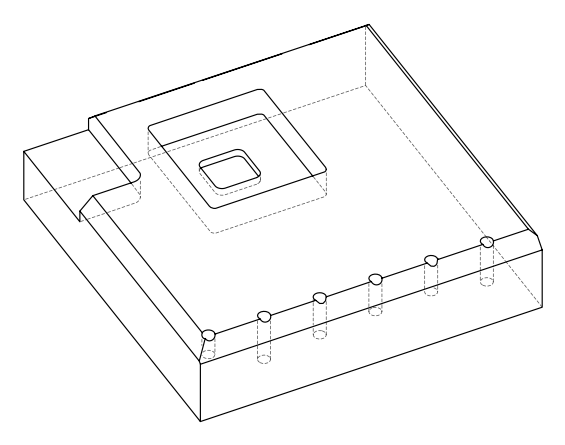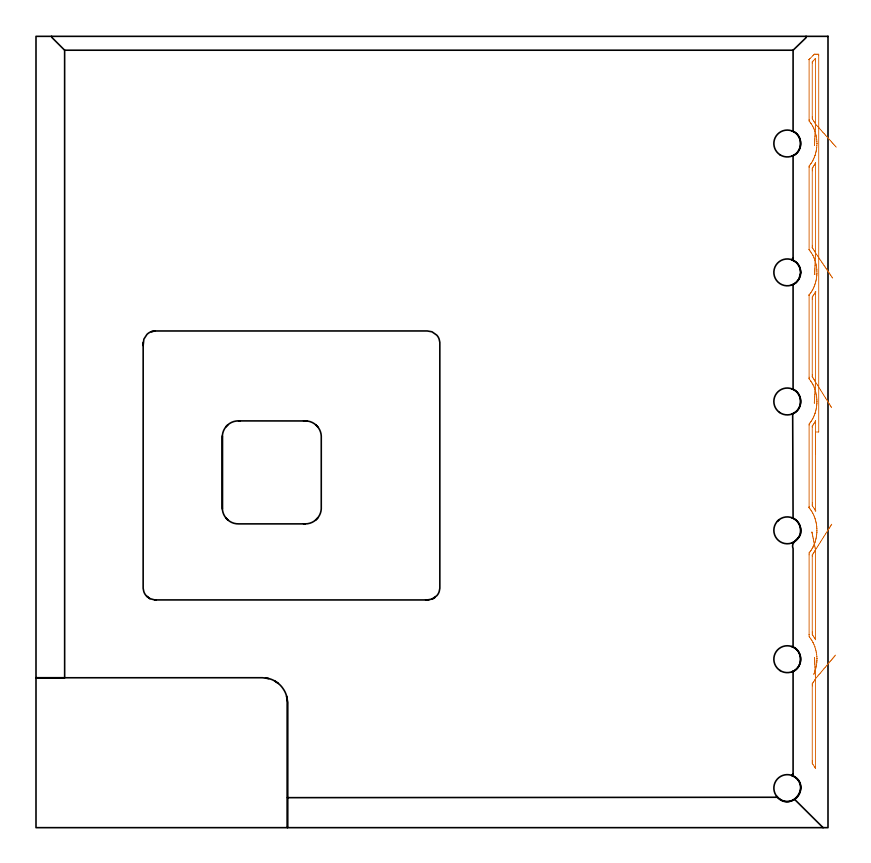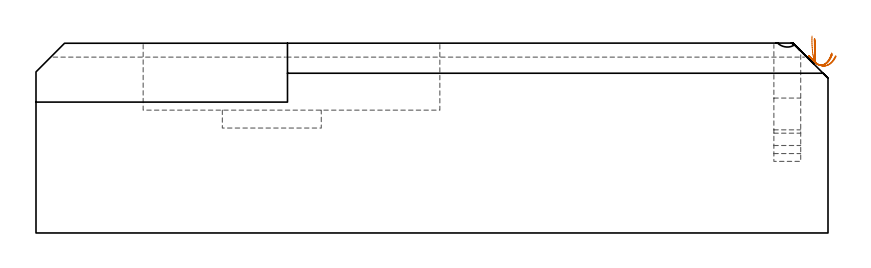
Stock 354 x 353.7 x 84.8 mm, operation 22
(PLAN: 25 operations, 16 tool changes, 114.2 min)
(1 SPOT_DRILL | STEP1POCKET | NXT0321_9005460120000 | 0.03 min | 0 mm3)
(2 SPOT_DRILL_1 | STEP1POCKET_1 | NXT0321_9005460120000 | 0.03 min | 1 mm3)
(3 SPOT_DRILL_2 | STEP1POCKET_2 | NXT0321_9005460120000 | 0.03 min | 1 mm3)
(4 SPOT_DRILL_3 | STEP1POCKET_3 | NXT0321_9005460120000 | 0.03 min | 1 mm3)
(5 SPOT_DRILL_4 | STEP1POCKET_4 | NXT0321_9005460120000 | 0.03 min | 2 mm3)
(6 SPOT_DRILL_5 | STEP1POCKET_5 | NXT0321_9005460120000 | 0.03 min | 1 mm3)
(7 DRILL_BLIND_HOLE_INTO_CENTER | STEP1POCKET | UGT0301_198 | 0.21 min | 2326 mm3)
(8 DRILL_TO_ENLARGE_BLIND_HOLE | STEP1POCKET | UGT0301_373 | 0.21 min | 3234 mm3)
(9 DRILL_BLIND_HOLE_INTO_CENTER_1 | STEP1POCKET_1 | UGT0301_198 | 0.11 min | 1115 mm3)
(10 DRILL_TO_ENLARGE_BLIND_HOLE_1 | STEP1POCKET_1 | UGT0301_373 | 0.11 min | 1648 mm3)
(11 DRILL_BLIND_HOLE_INTO_CENTER_2 | STEP1POCKET_2 | UGT0301_198 | 0.22 min | 2495 mm3)
(12 DRILL_TO_ENLARGE_BLIND_HOLE_2 | STEP1POCKET_2 | UGT0301_373 | 0.22 min | 3459 mm3)
(13 DRILL_BLIND_HOLE_INTO_CENTER_3 | STEP1POCKET_3 | UGT0301_198 | 0.19 min | 2150 mm3)
(14 DRILL_TO_ENLARGE_BLIND_HOLE_3 | STEP1POCKET_3 | UGT0301_373 | 0.19 min | 3003 mm3)
(15 DRILL_BLIND_HOLE_INTO_CENTER_4 | STEP1POCKET_4 | UGT0301_198 | 0.17 min | 1881 mm3)
(16 DRILL_TO_ENLARGE_BLIND_HOLE_4 | STEP1POCKET_4 | UGT0301_373 | 0.17 min | 2653 mm3)
(17 DRILL_BLIND_HOLE_INTO_CENTER_5 | STEP1POCKET_5 | UGT0301_198 | 0.16 min | 1807 mm3)
(18 DRILL_TO_ENLARGE_BLIND_HOLE_5 | STEP1POCKET_5 | UGT0301_373 | 0.16 min | 2556 mm3)
(19 AREA_MILL | FG_CHAMFER_SURFACE | UGT0205_001 | 9.59 min | 22291 mm3)
(20 AREA_MILL_1 | FG_CHAMFER_SURFACE_1 | UGT0205_001 | 11.65 min | 24037 mm3)
(21 AREA_MILL_2 | FG_CHAMFER_SURFACE_2 | UGT0205_001 | 8.13 min | 6490 mm3)
(22 AREA_MILL_3 | FG_CHAMFER_SURFACE_3 | UGT0205_001 | 17.23 min | 41690 mm3)
(23 MILL_CORNER_NOTCH_RECTANGULAR | CORNER_NOTCH_RECTANGULAR | UGT0201_136 | Follow Part, ap 5, ae 75% | 8.29 min | 196188 mm3)
(24 MILL_RECTANGULAR_POCKET | POCKET_RECTANGULAR_STRAIGHT | NXT0201_013 | Follow Part, ap 2.5, ae 75% | 55.67 min | 475863 mm3)
(25 MILL_RECTANGULAR_POCKET_1 | POCKET_RECTANGULAR_STRAIGHT_1 | UGT0201_132 | Follow Part, ap 3.5, ae 75% | 1.37 min | 15899 mm3)
(TOOL NXT0321_9005460120000 | NC Spot Drill, 142deg, 12mm, Carbide, Uncoated | D12 PA142 FL30 Z2)
(TOOL UGT0301_198 | Twist Drill 7.9 mm | D7.9 PA118 FL73 Z2)
(TOOL UGT0301_373 | Twist Drill Flat Bottom 12 mm | D12 PA180 FL101 Z2)
(TOOL UGT0205_001 | Chamfer Mill 20 x 3 x 45 deg. | D20 FL50 Z2)
(TOOL UGT0201_136 | Carbide End Mill 20.0 | D20 FL30 Z4)
(TOOL NXT0201_013 | ENDMILL 10mm | D10 FL30 Z4)
(TOOL UGT0201_132 | Carbide End Mill 14.0 | D14 FL30 Z4)
(OP 22 AREA_MILL_3, part 2 of 2)
X347.748 Y68.822 Z76.952
X347.952 Y69.318 Z76.748
X348.004 Y69.454 Z76.696
X348.138 Y69.823 Z76.562
X348.233 Y70.112 Z76.467
X348.264 Y70.21 Z76.436
X348.432 Y70.802 Z76.268
X348.51 Y71.103 Z76.19
X348.612 Y71.512 Z76.088
X348.714 Y71.995 Z75.986
X348.765 Y72.248 Z75.935
X348.867 Y72.887 Z75.833
X348.886 Y73.017 Z75.814
X348.974 Y73.78 Z75.726
X348.978 Y73.815 Z75.722
X349.013 Y74.229 Z75.687
X349.036 Y74.649 Z75.664
Y74.672
X349.048 Y75.489 Z75.652
X349.049 Y75.528 Z75.651
X349.048 Y75.565 Z75.652
X349.013 Y76.412 Z75.687
X349.009 Y76.457 Z75.691
X348.919 Y77.349 Z75.781
X348.906 Y77.458 Z75.794
X348.778 Y78.242 Z75.922
X348.727 Y78.533 Z75.973
X348.605 Y79.134 Z76.095
X348.462 Y79.696 Z76.238
X348.367 Y80.027 Z76.333
X348.138 Y80.781 Z76.562
X348.091 Y80.919 Z76.609
X348.065 Y80.993 Z76.635
X347.74 Y81.811 Z76.96
X347.401 Y82.563 Z77.299
X347.331 Y82.704 Z77.369
X347.262 Y82.837 Z77.438
X346.838 Y83.596 Z77.862
X346.387 Y84.28 Z78.313
X346.242 Y84.488 Z78.458
X345.809 Y85.079 Z78.891
X345.575 Y85.381 Z79.125
X345.558 Y86.227 Z79.142
X345.557 Y86.273 Z79.143
Y121.968
X345.566 Y122.806 Z79.134
X345.604 Y122.861 Z79.096
X345.946 Y123.311 Z78.754
X346.278 Y123.753 Z78.422
X346.324 Y123.818 Z78.376
X346.387 Y123.912 Z78.313
X346.672 Y124.355 Z78.028
X346.854 Y124.646 Z77.846
X347.007 Y124.906 Z77.693
X347.262 Y125.365 Z77.438
X347.322 Y125.478 Z77.378
X347.351 Y125.538 Z77.349
X347.601 Y126.085 Z77.099
X347.75 Y126.43 Z76.95
X347.864 Y126.709 Z76.836
X348.108 Y127.323 Z76.592
X348.116 Y127.345 Z76.584
X348.138 Y127.408 Z76.562
X348.326 Y128.023 Z76.374
X348.383 Y128.215 Z76.317
X348.518 Y128.719 Z76.182
X348.612 Y129.108 Z76.088
X348.685 Y129.441 Z76.015
X348.789 Y130. Z75.911
X348.823 Y130.193 Z75.877
X348.92 Y130.892 Z75.78
X348.929 Y130.977 Z75.771
X349.005 Y131.785 Z75.695
Y131.792
X349.013 Y131.898 Z75.687
X349.042 Y132.647 Z75.658
Y132.677
X349.027 Y133.569 Z75.673
X349.013 Y133.866 Z75.687
X348.969 Y134.462 Z75.731
X348.964 Y134.511 Z75.736
X348.863 Y135.354 Z75.837
X348.839 Y135.532 Z75.861
X348.772 Y135.917 Z75.928
X348.704 Y136.247 Z75.996
X348.618 Y136.649 Z76.082
X348.496 Y137.139 Z76.204
X348.307 Y137.859 Z76.393
X348.253 Y138.031 Z76.447
X348.138 Y138.375 Z76.562
X347.935 Y138.924 Z76.765
X347.804 Y139.264 Z76.896
X347.552 Y139.816 Z77.148
X347.262 Y140.425 Z77.438
X347.116 Y140.709 Z77.584
X346.926 Y141.052 Z77.774
X346.571 Y141.601 Z78.129
X346.387 Y141.874 Z78.313
X345.947 Y142.493 Z78.753
X345.659 Y142.868 Z79.041
X345.591 Y142.96 Z79.109
X345.564 Y143.001 Z79.136
X345.562 Y143.024 Z79.138
X345.559 Y143.129 Z79.141
X345.557 Y143.34 Z79.143
Y143.386
X345.558 Y179.973 Z79.142
X345.564 Y180.392 Z79.136
X345.919 Y180.866 Z78.781
X346.119 Y181.139 Z78.581
X346.387 Y181.509 Z78.313
X346.488 Y181.655 Z78.212
X346.556 Y181.758 Z78.144
X346.83 Y182.2 Z77.87
X347.1 Y182.65 Z77.6
X347.158 Y182.757 Z77.542
X347.262 Y182.959 Z77.438
X347.451 Y183.351 Z77.249
X347.539 Y183.543 Z77.161
X347.723 Y183.965 Z76.977
X347.919 Y184.435 Z76.781
X347.981 Y184.595 Z76.719
X348.138 Y185.021 Z76.562
X348.214 Y185.25 Z76.486
X348.238 Y185.328 Z76.462
X348.42 Y185.932 Z76.28
X348.495 Y186.22 Z76.205
X348.597 Y186.644 Z76.103
X348.7 Y187.112 Z76.
X348.756 Y187.374 Z75.944
X348.853 Y188.005 Z75.847
X348.873 Y188.148 Z75.827
X348.963 Y188.897 Z75.737
X348.968 Y188.943 Z75.732
X349.013 Y189.444 Z75.687
X349.031 Y189.771 Z75.669
Y189.79
X349.044 Y190.615 Z75.656
Y190.65
X349.043 Y190.682 Z75.657
X349.013 Y191.468 Z75.687
X349.005 Y191.582 Z75.695
X348.93 Y192.467 Z75.77
X348.92 Y192.561 Z75.78
X348.793 Y193.359 Z75.907
X348.746 Y193.631 Z75.954
X348.62 Y194.251 Z76.08
X348.488 Y194.787 Z76.212
X348.389 Y195.144 Z76.311
X348.138 Y196.001 Z76.562
X348.125 Y196.036 Z76.575
X348.119 Y196.055 Z76.581
X347.772 Y196.929 Z76.928
X347.468 Y197.611 Z77.232
X347.366 Y197.821 Z77.334
X347.262 Y198.026 Z77.438
X346.877 Y198.713 Z77.823
X346.694 Y199.025 Z78.006
X346.387 Y199.488 Z78.313
X346.307 Y199.606 Z78.393
X346.105 Y199.894 Z78.595
X345.64 Y200.498 Z79.06
X345.564 Y200.608 Z79.136
X345.562 Y200.71 Z79.138
X345.559 Y200.922 Z79.141
X345.557 Y201.345 Z79.143
Y237.933
X345.558 Y237.978 Z79.142
X345.563 Y238.083 Z79.137
X345.565 Y238.105 Z79.135
X345.58 Y238.129 Z79.12
X345.613 Y238.175 Z79.087
X345.724 Y238.318 Z78.976
X345.869 Y238.507 Z78.831
X346.146 Y238.871 Z78.554
X346.248 Y239.013 Z78.452
X346.387 Y239.213 Z78.313
X346.604 Y239.542 Z78.096
X346.744 Y239.763 Z77.956
X346.942 Y240.09 Z77.758
X347.263 Y240.654 Z77.437
X347.544 Y241.261 Z77.156
X347.672 Y241.548 Z77.028
X347.811 Y241.88 Z76.889
X348.039 Y242.44 Z76.661
X348.066 Y242.513 Z76.634
X348.138 Y242.725 Z76.562
X348.282 Y243.185 Z76.418
X348.326 Y243.332 Z76.374
X348.479 Y243.877 Z76.221
X348.569 Y244.225 Z76.131
X348.653 Y244.591 Z76.047
X348.761 Y245.117 Z75.939
X348.797 Y245.337 Z75.903
X348.898 Y246.01 Z75.802
X348.911 Y246.113 Z75.789
X348.992 Y246.902 Z75.708
X348.994 Y246.921 Z75.706
X349.013 Y247.202 Z75.687
X349.038 Y247.768 Z75.662
X349.039 Y247.794 Z75.661
X349.036 Y248.687 Z75.664
X349.013 Y249.21 Z75.687
X348.988 Y249.579 Z75.712
X348.986 Y249.607 Z75.714
X348.888 Y250.472 Z75.812
X348.869 Y250.618 Z75.831
X348.744 Y251.364 Z75.956
X348.673 Y251.711 Z76.027
X348.547 Y252.256 Z76.153
X348.38 Y252.902 Z76.32
X348.304 Y253.149 Z76.396
X348.138 Y253.661 Z76.562
X348.004 Y254.041 Z76.696
X347.786 Y254.575 Z76.914
X347.637 Y254.933 Z77.063
X347.262 Y255.751 Z77.438
X347.225 Y255.826 Z77.475
X347.181 Y255.909 Z77.519
X346.687 Y256.718 Z78.013
X346.387 Y257.179 Z78.313
X346.082 Y257.611 Z78.618
X345.909 Y257.845 Z78.791
X345.662 Y258.172 Z79.038
X345.564 Y258.303 Z79.136
X345.561 Y258.352 Z79.139
X345.558 Y258.457 Z79.142
Y295.091
X345.564 Y295.514 Z79.136
X345.573 Y295.714 Z79.127
X345.661 Y295.832 Z79.039
X346.042 Y296.336 Z78.658
X346.387 Y296.81 Z78.313
X346.414 Y296.848 Z78.286
X346.432 Y296.875 Z78.268
X346.761 Y297.387 Z77.939
X346.992 Y297.768 Z77.708
X347.091 Y297.942 Z77.609
X347.262 Y298.264 Z77.438
X347.393 Y298.527 Z77.307
X347.456 Y298.66 Z77.244
X347.669 Y299.138 Z77.031
X347.844 Y299.553 Z76.856
X347.929 Y299.765 Z76.771
X348.138 Y300.312 Z76.562
X348.172 Y300.41 Z76.528
X348.183 Y300.445 Z76.517
X348.375 Y301.095 Z76.325
X348.444 Y301.337 Z76.256
X348.563 Y301.796 Z76.137
X348.662 Y302.23 Z76.038
X348.725 Y302.523 Z75.975
X348.827 Y303.122 Z75.873
X348.853 Y303.285 Z75.847
X348.9 Y303.624 Z75.8
X348.946 Y304.014 Z75.754
X348.952 Y304.076 Z75.748
X349.013 Y304.857 Z75.687
X349.045 Y305.728 Z75.655
X349.046 Y305.765 Z75.654
X349.045 Y305.87 Z75.655
X349.018 Y306.692 Z75.682
X349.013 Y306.859 Z75.687
X348.95 Y307.584 Z75.75
X348.943 Y307.655 Z75.757
X348.825 Y308.476 Z75.875
X348.791 Y308.702 Z75.909
X348.727 Y309.062 Z75.973
X348.662 Y309.369 Z76.038
X348.558 Y309.832 Z76.142
X348.45 Y310.261 Z76.25
X348.205 Y311.085 Z76.495
X348.182 Y311.154 Z76.518
X348.138 Y311.278 Z76.562
X347.845 Y312.046 Z76.855
X347.629 Y312.565 Z77.071
X347.452 Y312.938 Z77.248
X347.262 Y313.323 Z77.438
X346.993 Y313.831 Z77.707
X346.544 Y314.563 Z78.156
X346.433 Y314.723 Z78.267
X346.387 Y314.788 Z78.313
X346.044 Y315.263 Z78.656
X345.774 Y315.615 Z78.926
X345.622 Y315.816 Z79.078
X345.572 Y315.882 Z79.128
X345.564 Y315.935 Z79.136
X345.557 Y316.508 Z79.143
Y343.234
X345.558 Y343.279 Z79.142
X345.561 Y343.331 Z79.139
X345.564 Y343.353 Z79.136
X345.584 Y343.377 Z79.116
X345.663 Y343.462 Z79.037
X345.785 Y343.586 Z78.915
X345.937 Y343.739 Z78.763
X347.262 Y345.064 Z77.438
X347.707 Y345.503 Z76.993
X347.853 Y345.643 Z76.847
X347.906 Y345.69 Z76.794
X347.982 Y345.693 Z76.718
X348.138 Y345.697 Z76.562
X348.389 Y345.7 Z76.311
X349.013 Y345.699 Z75.687
X349.266 Y345.698 Z75.434
X349.732 Y345.69 Z74.968
X349.836 Y345.68 Z74.864
X349.843 Y345.064 Z74.857
Y176.85
X348.429 Z76.271
X348.428 Y142.197 Z76.272
X348.426 Y141.601 Z76.274
X348.425 Y141.6 Z76.275
X348.421 Y141.601 Z76.279
X348.138 Y142.102 Z76.562
X347.904 Y142.493 Z76.796
X347.478 Y143.165 Z77.222
X347.086 Y143.734 Z77.614
X347.01 Y143.847 Z77.69
X346.978 Y143.9 Z77.722
X346.976 Y143.981 Z77.724
X346.973 Y144.278 Z77.727
X346.971 Y144.575 Z77.729
Y145.17
Y179.081
X346.973 Y179.376 Z77.727
X346.976 Y179.477 Z77.724
X346.978 Y179.509 Z77.722
X346.989 Y179.529 Z77.711
X347.02 Y179.576 Z77.68
X347.304 Y179.973 Z77.396
X347.64 Y180.48 Z77.06
X347.888 Y180.866 Z76.812
X347.983 Y181.023 Z76.717
X348.138 Y181.285 Z76.562
X348.4 Y181.758 Z76.3
X348.41 Y181.771 Z76.29
X348.422 Y181.782 Z76.278
X348.423 Y181.758 Z76.277
X348.428 Y181.544 Z76.272
X348.429 Y181.461 Z76.271
Y180.866
Y176.85
Y175.978 Z76.309
Y175.114 Z76.423
Y174.262 Z76.612
Y173.43 Z76.874
Y172.624 Z77.208
Y171.85 Z77.611
Y171.114 Z78.08
Y170.422 Z78.611
Y169.779 Z79.2
Y169.19 Z79.843
Y168.658 Z80.535
Y168.19 Z81.271
Y167.787 Z82.045
Y167.453 Z82.851
Y167.191 Z83.683
Y167.002 Z84.535
Y166.888 Z85.399
Y166.85 Z86.271
G0 X355.61 Y187.739 Z80.413
G1 X355.375 Y188.114 Z79.662
X355.106 Y188.543 Z78.951
X354.805 Y189.023 Z78.288
X354.475 Y189.55 Z77.676
X354.117 Y190.12 Z77.121
X353.735 Y190.729 Z76.627
X353.332 Y191.372 Z76.197
X352.91 Y192.044 Z75.835
X352.473 Y192.741 Z75.543
X352.025 Y193.456 Z75.325
X351.568 Y194.185 Z75.18
X351.106 Y194.922 Z75.112
X350.642 Y195.661 Z75.119
X350.181 Y196.397 Z75.202
X349.725 Y197.124 Z75.361
X349.278 Y197.836 Z75.594
X348.844 Y198.528 Z75.899
X348.426 Y199.195 Z76.274
X348.403 Y199.231 Z76.297
X348.333 Y199.353 Z76.367
X348.19 Y199.606 Z76.51
X348.138 Y199.698 Z76.562
X347.843 Y200.197 Z76.857
X347.654 Y200.498 Z77.046
X347.262 Y201.076 Z77.438
X347.045 Y201.391 Z77.655
X346.994 Y201.466 Z77.706
X346.978 Y201.505 Z77.722
X346.976 Y201.54 Z77.724
X346.973 Y201.686 Z77.727
X346.971 Y202.283 Z77.729
Y202.58
X346.972 Y236.193 Z77.728
X346.973 Y236.489 Z77.727
X346.978 Y237.086 Z77.722
X346.987 Y237.226 Z77.713
X347.044 Y237.308 Z77.656
X347.262 Y237.618 Z77.438
X347.409 Y237.829 Z77.291
X347.509 Y237.978 Z77.191
X347.756 Y238.368 Z76.944
X348.07 Y238.871 Z76.63
X348.416 Y239.479 Z76.284
X348.425 Y239.48 Z76.275
X348.426 Y239.478 Z76.274
X348.428 Y239.467 Z76.272
X348.429 Y238.871 Z76.271
Y238.573
Y199.267
X348.428 Y199.226 Z76.272
X348.426 Y199.196 Z76.274
X348.377 Y198.329 Z76.361
X348.328 Y197.473 Z76.524
X348.281 Y196.635 Z76.76
X348.235 Y195.82 Z77.069
X348.19 Y195.036 Z77.448
X348.148 Y194.287 Z77.894
X348.108 Y193.58 Z78.404
X348.07 Y192.92 Z78.973
X348.036 Y192.312 Z79.598
X348.005 Y191.761 Z80.273
X347.977 Y191.271 Z80.994
X347.953 Y190.845 Z81.755
X347.932 Y190.487 Z82.551
X347.916 Y190.2 Z83.374
X347.904 Y189.985 Z84.22
X347.896 Y189.845 Z85.081
X347.892 Y189.78 Z85.951
X347.893 Y189.792 Z86.823
G0 Z94.8
X356.067 Y245.638
Z80.1
G1 X355.809 Y246.019 Z79.359
X355.515 Y246.451 Z78.66
X355.189 Y246.933 Z78.01
X354.832 Y247.459 Z77.413
X354.448 Y248.027 Z76.873
X354.038 Y248.631 Z76.396
X353.606 Y249.267 Z75.983
X353.156 Y249.931 Z75.64
X352.691 Y250.617 Z75.367
X352.215 Y251.32 Z75.168
X351.73 Y252.034 Z75.044
X351.241 Y252.755 Z74.995
X350.752 Y253.477 Z75.022
X350.266 Y254.194 Z75.126
X349.787 Y254.901 Z75.304
X349.318 Y255.592 Z75.556
X348.864 Y256.263 Z75.88
X348.427 Y256.907 Z76.273
X348.417 Y256.921 Z76.283
X348.138 Y257.406 Z76.562
X348.015 Y257.611 Z76.685
X347.821 Y257.934 Z76.879
X347.448 Y258.503 Z77.252
X347.262 Y258.777 Z77.438
X347.012 Y259.141 Z77.688
X346.988 Y259.178 Z77.712
X346.978 Y259.219 Z77.722
X346.975 Y259.297 Z77.725
X346.973 Y259.395 Z77.727
X346.971 Y259.692 Z77.729
Y260.288
Y293.603
X346.972 Y294.198 Z77.728
X346.974 Y294.492 Z77.726
X346.978 Y294.789 Z77.722
X347.174 Y295.091 Z77.526
X347.21 Y295.144 Z77.49
X347.262 Y295.22 Z77.438
X347.566 Y295.673 Z77.134
X347.771 Y295.983 Z76.929
X347.913 Y296.212 Z76.787
X348.138 Y296.584 Z76.562
X348.242 Y296.769 Z76.458
X348.364 Y296.996 Z76.336
X348.403 Y297.064 Z76.297
X348.419 Y297.091 Z76.281
X348.422 Y297.08 Z76.278
X348.425 Y297.012 Z76.275
X348.428 Y296.875 Z76.272
X348.429 Y296.7 Z76.271
Y296.578
Y257.016
X348.428 Y256.931 Z76.272
X348.427 Y256.907 Z76.273
X348.391 Y256.039 Z76.347
X348.356 Y255.18 Z76.496
X348.321 Y254.337 Z76.72
X348.287 Y253.518 Z77.016
X348.255 Y252.727 Z77.383
X348.224 Y251.971 Z77.817
X348.194 Y251.255 Z78.316
X348.167 Y250.586 Z78.875
X348.141 Y249.968 Z79.49
X348.118 Y249.406 Z80.157
X348.097 Y248.905 Z80.87
X348.079 Y248.467 Z81.625
X348.064 Y248.097 Z82.414
X348.052 Y247.796 Z83.233
X348.042 Y247.569 Z84.076
X348.036 Y247.415 Z84.934
X348.033 Y247.337 Z85.803
Y247.335 Z86.676
G0 Z94.8
X357.693 Y304.165
Z79.033
G1 X357.349 Y304.549 Z78.33
X356.964 Y304.977 Z77.674
X356.543 Y305.446 Z77.07
X356.089 Y305.952 Z76.524
X355.604 Y306.492 Z76.04
X355.093 Y307.061 Z75.62
X354.56 Y307.655 Z75.269
X354.008 Y308.27 Z74.988
X353.442 Y308.9 Z74.781
X352.866 Y309.542 Z74.648
X352.284 Y310.189 Z74.591
X351.701 Y310.838 Z74.61
X351.122 Y311.484 Z74.705
X350.55 Y312.12 Z74.875
X349.991 Y312.743 Z75.119
X349.447 Y313.348 Z75.435
X348.925 Y313.931 Z75.821
X348.426 Y314.485 Z76.274
X348.423 Y314.49 Z76.277
X348.138 Y315.007 Z76.562
X347.766 Y315.615 Z76.934
X347.57 Y315.927 Z77.13
X346.978 Y316.798 Z77.722
X346.973 Y317.4 Z77.727
X346.972 Y317.697 Z77.728
X346.971 Y341.791 Z77.729
X346.973 Y342.089 Z77.727
X346.976 Y342.238 Z77.724
X346.978 Y342.308 Z77.722
X347.043 Y342.387 Z77.657
X347.151 Y342.501 Z77.549
X347.262 Y342.614 Z77.438
X347.591 Y342.944 Z77.109
X348.033 Y343.386 Z76.667
X348.138 Y343.489 Z76.562
X348.241 Y343.589 Z76.459
X348.31 Y343.652 Z76.39
X348.356 Y343.69 Z76.344
X348.385 Y343.691 Z76.315
X348.415 Y343.69 Z76.285
X348.422 Y343.659 Z76.278
X348.424 Y343.576 Z76.276
X348.427 Y343.279 Z76.273
X348.429 Y342.982 Z76.271
Y342.387
Y314.584
X348.428 Y314.508 Z76.272
X348.427 Y314.486 Z76.273
X348.384 Y313.618 Z76.354
X348.341 Y312.761 Z76.511
X348.3 Y311.921 Z76.741
X348.259 Y311.104 Z77.045
X348.22 Y310.316 Z77.418
X348.183 Y309.564 Z77.858
X348.148 Y308.854 Z78.363
X348.115 Y308.189 Z78.928
X348.084 Y307.577 Z79.548
X348.057 Y307.021 Z80.22
X348.032 Y306.525 Z80.937
X348.011 Y306.094 Z81.695
X347.993 Y305.73 Z82.488
X347.978 Y305.437 Z83.31
X347.967 Y305.216 Z84.153
X347.96 Y305.07 Z85.013
X347.957 Y304.999 Z85.883
Y305.004 Z86.755
G0 Z94.8
X346.86 Y131.901
Z88.035
G1 X346.834 Y132.031 Z87.172
X346.823 Y132.086 Z86.302
X346.827 Y132.067 Z85.43
X346.846 Y131.973 Z84.562
X346.879 Y131.806 Z83.707
X346.928 Y131.567 Z82.87
X346.991 Y131.256 Z82.057
X347.067 Y130.878 Z81.274
X347.157 Y130.434 Z80.529
X347.26 Y129.928 Z79.826
X347.374 Y129.364 Z79.17
X347.499 Y128.746 Z78.567
X347.634 Y128.079 Z78.021
X347.778 Y127.367 Z77.537
X347.93 Y126.617 Z77.118
X348.088 Y125.835 Z76.767
X348.252 Y125.025 Z76.487
X348.42 Y124.194 Z76.28
X348.422 Y124.184 Z76.278
X348.426 Y123.961 Z76.274
X348.428 Y123.753 Z76.272
Y84.316
X348.427 Y84.194 Z76.273
X348.422 Y84.008 Z76.278
X348.138 Y84.509 Z76.562
X347.953 Y84.826 Z76.747
X347.813 Y85.048 Z76.887
X347.596 Y85.381 Z77.104
X347.262 Y85.873 Z77.438
X346.981 Y86.273 Z77.719
X346.977 Y86.565 Z77.723
X346.972 Y87.166 Z77.728
X346.971 Y87.462 Z77.729
Y121.373
X346.973 Y121.671 Z77.727
X346.976 Y121.819 Z77.724
X346.978 Y121.891 Z77.722
X347.018 Y121.968 Z77.682
X347.262 Y122.32 Z77.438
X347.479 Y122.64 Z77.221
X347.624 Y122.861 Z77.076
X347.824 Y123.18 Z76.876
X348.138 Y123.691 Z76.562
X348.269 Y123.93 Z76.431
X348.324 Y124.031 Z76.376
X348.365 Y124.104 Z76.335
X348.402 Y124.165 Z76.298
X348.42 Y124.194 Z76.28
X348.841 Y124.858 Z75.902
X349.278 Y125.548 Z75.594
X349.728 Y126.257 Z75.359
X350.186 Y126.982 Z75.198
X350.651 Y127.715 Z75.112
X351.118 Y128.452 Z75.101
X351.584 Y129.186 Z75.167
X352.045 Y129.914 Z75.309
X352.497 Y130.627 Z75.525
X352.938 Y131.323 Z75.814
X353.363 Y131.994 Z76.174
X353.77 Y132.637 Z76.601
X354.156 Y133.245 Z77.093
X354.517 Y133.815 Z77.646
X354.851 Y134.342 Z78.256
X355.155 Y134.822 Z78.918
X355.427 Y135.252 Z79.627
X355.666 Y135.627 Z80.377
G0 Z94.8
X347.978 Y76.089
Z86.733
G1 Y76.092 Z85.861
X347.981 Y76.019 Z84.992
X347.988 Y75.87 Z84.132
X347.998 Y75.647 Z83.289
X348.012 Y75.351 Z82.468
X348.029 Y74.986 Z81.676
X348.05 Y74.552 Z80.919
X348.073 Y74.054 Z80.203
X348.099 Y73.496 Z79.533
X348.128 Y72.882 Z78.914
X348.159 Y72.216 Z78.352
X348.192 Y71.504 Z77.849
X348.227 Y70.751 Z77.41
X348.264 Y69.962 Z77.039
X348.303 Y69.144 Z76.738
X348.342 Y68.303 Z76.51
X348.382 Y67.445 Z76.356
X348.423 Y66.577 Z76.277
X348.429 Y66.408 Z76.271
Y27.079
X348.427 Y26.484 Z76.273
X348.425 Y26.446 Z76.275
X348.424 Y26.434 Z76.276
X348.385 Y26.484 Z76.315
X348.138 Y26.907 Z76.562
X347.861 Y27.376 Z76.839
X347.285 Y28.245 Z77.415
X346.979 Y28.672 Z77.721
X346.976 Y28.864 Z77.724
X346.973 Y29.161 Z77.727
X346.971 Y29.457 Z77.729
Y30.053
Y63.368
X346.973 Y63.964 Z77.727
X346.976 Y64.256 Z77.724
X346.978 Y64.3 Z77.722
X346.993 Y64.331 Z77.707
X347.045 Y64.408 Z77.655
X347.318 Y64.799 Z77.382
X347.358 Y64.856 Z77.342
X347.67 Y65.332 Z77.03
X347.936 Y65.748 Z76.764
X348.013 Y65.875 Z76.687
X348.138 Y66.087 Z76.562
X348.336 Y66.438 Z76.364
X348.373 Y66.501 Z76.327
X348.408 Y66.56 Z76.292
X348.423 Y66.577 Z76.277
X348.909 Y67.151 Z75.836
X349.419 Y67.753 Z75.462
X349.948 Y68.376 Z75.158
X350.492 Y69.018 Z74.926
X351.047 Y69.672 Z74.769
X351.608 Y70.335 Z74.687
X352.172 Y71. Z74.681
X352.735 Y71.664 Z74.751
X353.291 Y72.32 Z74.897
X353.837 Y72.964 Z75.117
X354.368 Y73.59 Z75.41
X354.881 Y74.195 Z75.773
X355.372 Y74.774 Z76.204
X355.836 Y75.322 Z76.7
X356.271 Y75.834 Z77.256
X356.672 Y76.308 Z77.869
X357.038 Y76.739 Z78.533
X357.365 Y77.124 Z79.244
G0 Z94.8
M5
M2
